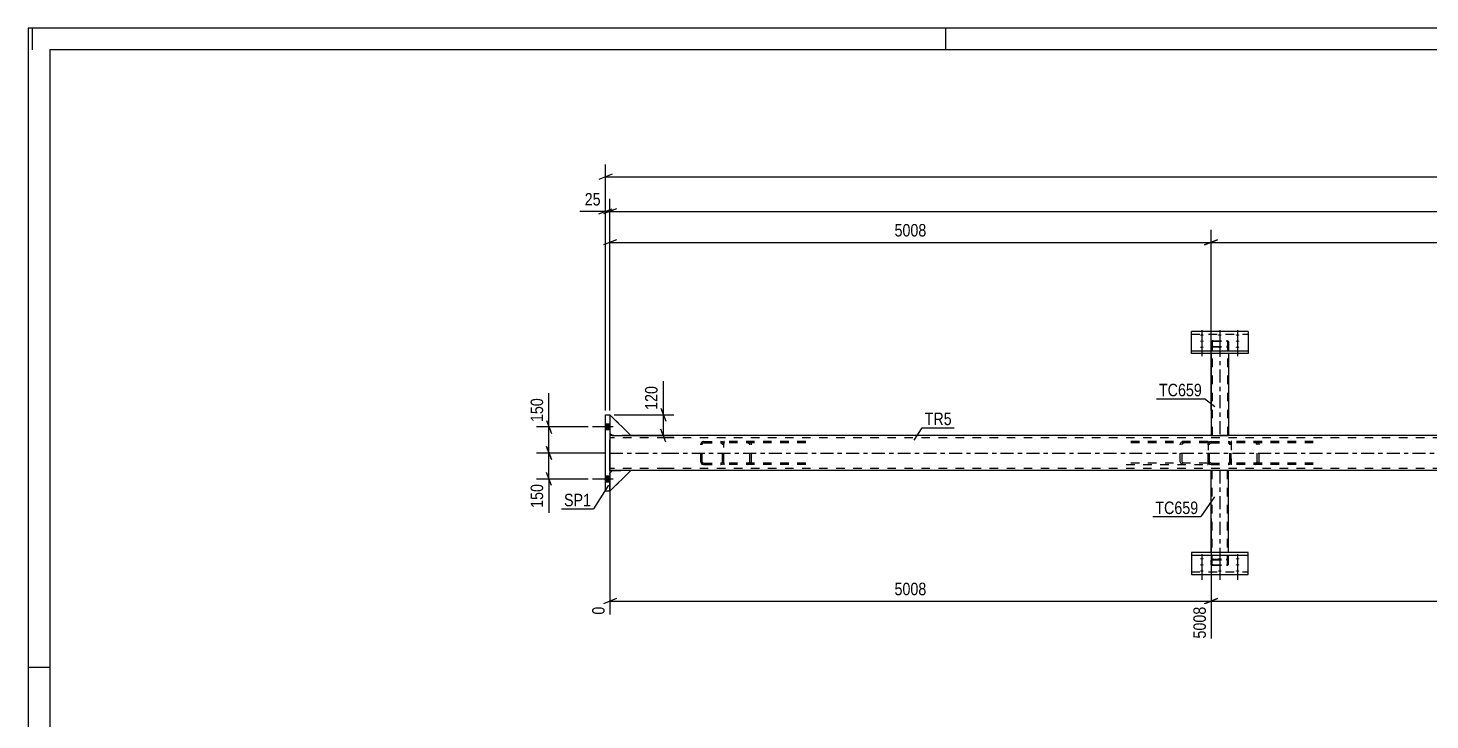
# Model space of a CAD drawing. Header units: millimetres. Extents: x -133 to 708, y -382 to 212.
# Drawn here: x -132.9 to 189.4, y 52.5 to 211.6 of the extents above; entities that cross this region are included whole.
import ezdxf

# ---------------------------------------------------------------- set-up
doc = ezdxf.new("R2010")
doc.units = ezdxf.units.MM
doc.linetypes.add('DXK_LINE_DOT2', pattern=[3.9198, 1.9599, -1.9599])
doc.linetypes.add('DXK_LINE_DOT3', pattern=[5.9187, 2.979, -0.9799, 0.9799, -0.9799])
doc.styles.add('Arial Narrow', font='ARIALN.TTF', dxfattribs={"height": 0.2})

# ---------------------------------------------------------------- blocks, each defined once
blk = doc.blocks.new('Unknown-389637962-11288')
at = {"color": 5, "linetype": 'Continuous'}
for p, q in [((708.08, 211.56), (-132.92, 211.56)), ((-132.92, 211.56), (-132.92, -382.44)), ((-131.92, 206.56), (-131.92, 211.56)), ((78.08, 206.56), (78.08, 211.56)), ((703.08, 206.56), (-127.92, 206.56)), ((-127.92, 206.56), (-127.92, -377.44)), ((-127.92, 64.56), (-132.92, 64.56))]:
    blk.add_line(p, q, dxfattribs=at)
blk = doc.blocks.new('Bolt-389637962-25165 - 25019')
at = {"linetype": 'Continuous'}
for points in [[(136.95, 140.83), (136.85, 140.83), (136.77, 140.84), (136.69, 140.86), (136.62, 140.88), (136.56, 140.9), (136.53, 140.93), (136.51, 140.96), (136.51, 140.99), (136.53, 141.03), (136.56, 141.05), (136.62, 141.08), (136.69, 141.1), (136.77, 141.12), (136.85, 141.13), (136.95, 141.13), (137.04, 141.13), (137.12, 141.12), (137.2, 141.1), (137.27, 141.08), (137.33, 141.05), (137.36, 141.03), (137.38, 140.99), (137.38, 140.96), (137.36, 140.93), (137.33, 140.9), (137.27, 140.88), (137.2, 140.86), (137.12, 140.84), (137.04, 140.83)], [(136.95, 139.43), (136.85, 139.43), (136.77, 139.44), (136.69, 139.45), (136.62, 139.48), (136.56, 139.5), (136.53, 139.53), (136.51, 139.56), (136.51, 139.59), (136.53, 139.62), (136.56, 139.65), (136.62, 139.68), (136.69, 139.7), (136.77, 139.71), (136.85, 139.72), (136.95, 139.73), (137.04, 139.72), (137.12, 139.71), (137.2, 139.7), (137.27, 139.68), (137.33, 139.65), (137.36, 139.62), (137.38, 139.59), (137.38, 139.56), (137.36, 139.53), (137.33, 139.5), (137.27, 139.48), (137.2, 139.45), (137.12, 139.44), (137.04, 139.43)], [(141.05, 140.83), (140.95, 140.83), (140.87, 140.84), (140.79, 140.86), (140.72, 140.88), (140.66, 140.9), (140.63, 140.93), (140.61, 140.96), (140.61, 140.99), (140.63, 141.03), (140.66, 141.05), (140.72, 141.08), (140.79, 141.1), (140.87, 141.12), (140.95, 141.13), (141.05, 141.13), (141.14, 141.13), (141.22, 141.12), (141.3, 141.1), (141.37, 141.08), (141.43, 141.05), (141.46, 141.03), (141.48, 140.99), (141.48, 140.96), (141.46, 140.93), (141.43, 140.9), (141.37, 140.88), (141.3, 140.86), (141.22, 140.84), (141.14, 140.83)], [(145.15, 140.83), (145.05, 140.83), (144.97, 140.84), (144.89, 140.86), (144.82, 140.88), (144.76, 140.9), (144.73, 140.93), (144.71, 140.96), (144.71, 140.99), (144.73, 141.03), (144.76, 141.05), (144.82, 141.08), (144.89, 141.1), (144.97, 141.12), (145.05, 141.13), (145.15, 141.13), (145.24, 141.13), (145.32, 141.12), (145.4, 141.1), (145.47, 141.08), (145.53, 141.05), (145.56, 141.03), (145.58, 140.99), (145.58, 140.96), (145.56, 140.93), (145.53, 140.9), (145.47, 140.88), (145.4, 140.86), (145.32, 140.84), (145.24, 140.83)], [(145.15, 139.43), (145.05, 139.43), (144.97, 139.44), (144.89, 139.45), (144.82, 139.48), (144.76, 139.5), (144.73, 139.53), (144.71, 139.56), (144.71, 139.59), (144.73, 139.62), (144.76, 139.65), (144.82, 139.68), (144.89, 139.7), (144.97, 139.71), (145.05, 139.72), (145.15, 139.73), (145.24, 139.72), (145.32, 139.71), (145.4, 139.7), (145.47, 139.68), (145.53, 139.65), (145.56, 139.62), (145.58, 139.59), (145.58, 139.56), (145.56, 139.53), (145.53, 139.5), (145.47, 139.48), (145.4, 139.45), (145.32, 139.44), (145.24, 139.43)], [(136.95, 138.02), (136.85, 138.03), (136.77, 138.04), (136.69, 138.05), (136.62, 138.07), (136.56, 138.1), (136.53, 138.13), (136.51, 138.16), (136.51, 138.19), (136.53, 138.22), (136.56, 138.25), (136.62, 138.27), (136.69, 138.3), (136.77, 138.31), (136.85, 138.32), (136.95, 138.32), (137.04, 138.32), (137.12, 138.31), (137.2, 138.3), (137.27, 138.27), (137.33, 138.25), (137.36, 138.22), (137.38, 138.19), (137.38, 138.16), (137.36, 138.13), (137.33, 138.1), (137.27, 138.07), (137.2, 138.05), (137.12, 138.04), (137.04, 138.03)], [(141.05, 138.02), (140.95, 138.03), (140.87, 138.04), (140.79, 138.05), (140.72, 138.07), (140.66, 138.1), (140.63, 138.13), (140.61, 138.16), (140.61, 138.19), (140.63, 138.22), (140.66, 138.25), (140.72, 138.27), (140.79, 138.3), (140.87, 138.31), (140.95, 138.32), (141.05, 138.32), (141.14, 138.32), (141.22, 138.31), (141.3, 138.3), (141.37, 138.27), (141.43, 138.25), (141.46, 138.22), (141.48, 138.19), (141.48, 138.16), (141.46, 138.13), (141.43, 138.1), (141.37, 138.07), (141.3, 138.05), (141.22, 138.04), (141.14, 138.03)], [(145.15, 138.02), (145.05, 138.03), (144.97, 138.04), (144.89, 138.05), (144.82, 138.07), (144.76, 138.1), (144.73, 138.13), (144.71, 138.16), (144.71, 138.19), (144.73, 138.22), (144.76, 138.25), (144.82, 138.27), (144.89, 138.3), (144.97, 138.31), (145.05, 138.32), (145.15, 138.32), (145.24, 138.32), (145.32, 138.31), (145.4, 138.3), (145.47, 138.27), (145.53, 138.25), (145.56, 138.22), (145.58, 138.19), (145.58, 138.16), (145.56, 138.13), (145.53, 138.1), (145.47, 138.07), (145.4, 138.05), (145.32, 138.04), (145.24, 138.03)]]:
    blk.add_hatch(color=1, dxfattribs=at).paths.add_polyline_path(points)
at = {"color": 1, "linetype": 'Continuous'}
for p, q in [((136.95, 142.07), (136.95, 138.95)), ((141.05, 142.07), (141.05, 138.95)), ((145.15, 142.07), (145.15, 138.95)), ((136.95, 140.67), (136.95, 137.55)), ((136.95, 139.26), (136.95, 136.14)), ((141.05, 139.26), (141.05, 136.14)), ((145.15, 140.67), (145.15, 137.55)), ((145.15, 139.26), (145.15, 136.14))]:
    blk.add_line(p, q, dxfattribs=at)
blk = doc.blocks.new('Part-389637962-25020 - 25019')
at = {"color": 7, "linetype": 'DXK_LINE_DOT2'}
for p, q in [((138.27, 116.5), (119.55, 116.5)), ((138.27, 116.18), (119.55, 116.18)), ((132.05, 116.1), (131.98, 115.86)), ((132.85, 116.5), (132.52, 116.45)), ((132.68, 116.15), (132.85, 116.18)), ((138.41, 116.48), (138.27, 116.5)), ((138.27, 116.18), (138.41, 116.16)), ((138.41, 116.48), (138.41, 111.24)), ((131.98, 111.86), (131.98, 115.86)), ((132.42, 115.86), (132.45, 115.98)), ((132.42, 111.86), (132.42, 115.86)), ((138.27, 111.54), (119.55, 111.54)), ((119.55, 111.22), (138.27, 111.22)), ((131.98, 111.86), (132.05, 111.61)), ((132.45, 111.74), (132.42, 111.86)), ((132.52, 111.27), (132.85, 111.22)), ((132.85, 111.54), (132.68, 111.56)), ((138.27, 111.54), (138.41, 111.56)), ((138.27, 111.22), (138.41, 111.24))]:
    blk.add_line(p, q, dxfattribs=at)
for centre, radius, start, end in [((132.72, 115.68), 0.792, 104.8339, 148.0221), ((132.79, 115.77), 0.396, 104.8339, 148.0221), ((132.72, 112.03), 0.792, 211.9779, 255.1661), ((132.79, 111.95), 0.396, 211.9779, 255.1661)]:
    blk.add_arc(centre, radius, start, end, dxfattribs=at)
blk = doc.blocks.new('Part-389637962-25085 - 25019')
at = {"color": 7, "linetype": 'DXK_LINE_DOT2'}
for p, q in [((0.84, 109.26), (1.44, 109.86)), ((5.64, 109.86), (0.84, 105.06)), ((1.44, 109.86), (5.64, 109.86)), ((0.84, 105.06), (0.84, 109.26))]:
    blk.add_line(p, q, dxfattribs=at)
blk = doc.blocks.new('Part-389637962-25021 - 25019')
at = {"color": 7, "linetype": 'DXK_LINE_DOT2'}
for p, q in [((27.16, 116.5), (27.02, 116.48)), ((27.02, 111.24), (27.02, 116.48)), ((27.16, 116.18), (27.02, 116.16)), ((45.87, 116.5), (27.16, 116.5)), ((45.87, 116.18), (27.16, 116.18)), ((32.91, 116.45), (32.58, 116.5)), ((32.58, 116.18), (32.74, 116.15)), ((33.44, 115.86), (33.38, 116.1)), ((32.98, 115.98), (33.01, 115.86)), ((33.01, 111.86), (33.01, 115.86)), ((33.44, 111.86), (33.44, 115.86)), ((27.02, 111.56), (27.16, 111.54)), ((27.16, 111.22), (27.02, 111.24)), ((45.87, 111.54), (27.16, 111.54)), ((45.87, 111.22), (27.16, 111.22)), ((32.74, 111.56), (32.58, 111.54)), ((32.58, 111.22), (32.91, 111.27)), ((33.01, 111.86), (32.98, 111.74)), ((33.38, 111.61), (33.44, 111.86))]:
    blk.add_line(p, q, dxfattribs=at)
for centre, radius, start, end in [((32.64, 115.77), 0.396, 31.9779, 75.1661), ((32.7, 115.68), 0.792, 31.9779, 75.1661), ((32.64, 111.95), 0.396, 284.8339, 328.0221), ((32.7, 112.03), 0.792, 284.8339, 328.0221)]:
    blk.add_arc(centre, radius, start, end, dxfattribs=at)
blk = doc.blocks.new('Part-389637962-25086 - 25019')
at = {"color": 2, "linetype": 'Continuous'}
for p, q in [((0.84, 109.26), (1.44, 109.86)), ((5.64, 109.86), (0.84, 105.06)), ((5.64, 109.86), (1.44, 109.86))]:
    blk.add_line(p, q, dxfattribs=at)
at = {"color": 7, "linetype": 'DXK_LINE_DOT2'}
blk.add_line((0.84, 105.06), (0.84, 109.26), dxfattribs=at)
blk = doc.blocks.new('Part-389637962-25022 - 25019')
at = {"color": 7, "linetype": 'DXK_LINE_DOT2'}
for p, q in [((143.82, 116.5), (143.69, 116.48)), ((143.69, 116.48), (143.69, 111.24)), ((143.82, 116.18), (143.69, 116.16)), ((162.54, 116.5), (143.82, 116.5)), ((162.54, 116.18), (143.82, 116.18)), ((149.57, 116.45), (149.24, 116.5)), ((149.24, 116.18), (149.41, 116.15)), ((150.11, 115.86), (150.04, 116.1)), ((149.64, 115.98), (149.68, 115.86)), ((149.68, 111.86), (149.68, 115.86)), ((150.11, 111.86), (150.11, 115.86)), ((143.69, 111.56), (143.82, 111.54)), ((143.82, 111.22), (143.69, 111.24)), ((162.54, 111.54), (143.82, 111.54)), ((162.54, 111.22), (143.82, 111.22)), ((149.41, 111.56), (149.24, 111.54)), ((149.24, 111.22), (149.57, 111.27)), ((149.68, 111.86), (149.64, 111.74)), ((150.04, 111.61), (150.11, 111.86))]:
    blk.add_line(p, q, dxfattribs=at)
for centre, radius, start, end in [((149.31, 115.77), 0.396, 31.9779, 75.1661), ((149.37, 115.68), 0.792, 31.9779, 75.1661), ((149.31, 111.95), 0.396, 284.8339, 328.0221), ((149.37, 112.03), 0.792, 284.8339, 328.0221)]:
    blk.add_arc(centre, radius, start, end, dxfattribs=at)
blk = doc.blocks.new('Part-389637962-25087 - 25019')
at = {"color": 7, "linetype": 'DXK_LINE_DOT2'}
for p, q in [((0.84, 109.26), (1.44, 109.86)), ((5.64, 109.86), (0.84, 105.06)), ((1.44, 109.86), (5.64, 109.86)), ((0.84, 105.06), (0.84, 109.26))]:
    blk.add_line(p, q, dxfattribs=at)
blk = doc.blocks.new('Bolt-389637962-25159 - 25019')
at = {"linetype": 'Continuous'}
for points in [[(-0.16, 120.52), (-0.16, 119.2), (0.84, 119.2), (0.84, 120.52)], [(-0.16, 120.52), (-0.16, 119.2), (0.84, 119.2), (0.84, 120.52)], [(-0.16, 108.52), (-0.16, 107.2), (0.84, 107.2), (0.84, 108.52)], [(-0.16, 108.52), (-0.16, 107.2), (0.84, 107.2), (0.84, 108.52)]]:
    blk.add_hatch(color=1, dxfattribs=at).paths.add_polyline_path(points)
at = {"color": 1, "linetype": 'Continuous'}
for p, q in [((1.6, 119.86), (-3.16, 119.86)), ((1.6, 119.86), (-3.16, 119.86)), ((0.84, 120.52), (-0.16, 120.52)), ((0.84, 120.52), (-0.16, 120.52)), ((0.84, 119.2), (-0.16, 119.2)), ((0.84, 119.2), (-0.16, 119.2)), ((1.6, 107.86), (-3.16, 107.86)), ((1.6, 107.86), (-3.16, 107.86)), ((0.84, 108.52), (-0.16, 108.52)), ((0.84, 108.52), (-0.16, 108.52)), ((0.84, 107.2), (-0.16, 107.2)), ((0.84, 107.2), (-0.16, 107.2))]:
    blk.add_line(p, q, dxfattribs=at)
blk = doc.blocks.new('Part-389637962-25028 - 25019')
at = {"color": 7, "linetype": 'DXK_LINE_DOT2'}
for p, q in [((21.79, 116.1), (21.74, 115.86)), ((22.38, 116.5), (22.13, 116.45)), ((22.26, 116.15), (22.38, 116.18)), ((22.38, 116.5), (26.38, 116.5)), ((22.38, 116.18), (26.38, 116.18)), ((26.62, 116.45), (26.38, 116.5)), ((26.38, 116.18), (26.5, 116.15)), ((27.02, 115.86), (26.97, 116.1)), ((21.74, 111.86), (21.74, 115.86)), ((22.06, 115.86), (22.08, 115.98)), ((22.06, 111.86), (22.06, 115.86)), ((26.68, 115.98), (26.7, 115.86)), ((26.7, 111.86), (26.7, 115.86)), ((27.02, 111.86), (27.02, 115.86)), ((21.74, 111.86), (21.79, 111.61)), ((22.08, 111.74), (22.06, 111.86)), ((22.13, 111.27), (22.38, 111.22)), ((22.38, 111.54), (22.26, 111.56)), ((22.38, 111.54), (26.38, 111.54)), ((22.38, 111.22), (26.38, 111.22)), ((26.5, 111.56), (26.38, 111.54)), ((26.38, 111.22), (26.62, 111.27)), ((26.7, 111.86), (26.68, 111.74)), ((26.97, 111.61), (27.02, 111.86))]:
    blk.add_line(p, q, dxfattribs=at)
for centre, radius, start, end in [((22.38, 115.86), 0.64, 112.5, 157.5), ((22.38, 115.86), 0.32, 112.5, 157.5), ((26.38, 115.86), 0.32, 22.5, 67.5), ((26.38, 115.86), 0.64, 22.5, 67.5), ((22.38, 111.86), 0.64, 202.5, 247.5), ((22.38, 111.86), 0.32, 202.5, 247.5), ((26.38, 111.86), 0.32, 292.5, 337.5), ((26.38, 111.86), 0.64, 292.5, 337.5)]:
    blk.add_arc(centre, radius, start, end, dxfattribs=at)
blk = doc.blocks.new('Part-389637962-25090 - 25019')
at = {"color": 7, "linetype": 'DXK_LINE_DOT2'}
for p, q in [((5.64, 117.86), (0.84, 122.66)), ((0.84, 122.66), (0.84, 118.46)), ((0.84, 118.46), (1.44, 117.86)), ((1.44, 117.86), (5.64, 117.86))]:
    blk.add_line(p, q, dxfattribs=at)
blk = doc.blocks.new('Part-389637962-25033 - 25019')
at = {"color": 7, "linetype": 'DXK_LINE_DOT2'}
for p, q in [((138.46, 116.1), (138.41, 115.86)), ((139.05, 116.5), (138.8, 116.45)), ((138.92, 116.15), (139.05, 116.18)), ((139.05, 116.5), (143.05, 116.5)), ((139.05, 116.18), (143.05, 116.18)), ((143.29, 116.45), (143.05, 116.5)), ((143.05, 116.18), (143.17, 116.15)), ((143.69, 115.86), (143.64, 116.1)), ((138.41, 111.86), (138.41, 115.86)), ((138.73, 115.86), (138.75, 115.98)), ((138.73, 111.86), (138.73, 115.86)), ((143.34, 115.98), (143.37, 115.86)), ((143.37, 111.86), (143.37, 115.86)), ((143.69, 111.86), (143.69, 115.86)), ((138.41, 111.86), (138.46, 111.61)), ((138.75, 111.74), (138.73, 111.86)), ((138.8, 111.27), (139.05, 111.22)), ((139.05, 111.54), (138.92, 111.56)), ((139.05, 111.54), (143.05, 111.54)), ((139.05, 111.22), (143.05, 111.22)), ((143.17, 111.56), (143.05, 111.54)), ((143.05, 111.22), (143.29, 111.27)), ((143.37, 111.86), (143.34, 111.74)), ((143.64, 111.61), (143.69, 111.86))]:
    blk.add_line(p, q, dxfattribs=at)
for centre, radius, start, end in [((139.05, 115.86), 0.64, 112.5, 157.5), ((139.05, 115.86), 0.32, 112.5, 157.5), ((143.05, 115.86), 0.32, 22.5, 67.5), ((143.05, 115.86), 0.64, 22.5, 67.5), ((139.05, 111.86), 0.64, 202.5, 247.5), ((139.05, 111.86), 0.32, 202.5, 247.5), ((143.05, 111.86), 0.32, 292.5, 337.5), ((143.05, 111.86), 0.64, 292.5, 337.5)]:
    blk.add_arc(centre, radius, start, end, dxfattribs=at)
blk = doc.blocks.new('Bolt-389637962-25167 - 25019')
at = {"linetype": 'Continuous'}
for points in [[(136.95, 89.69), (137.04, 89.69), (137.12, 89.68), (137.2, 89.66), (137.27, 89.64), (137.33, 89.62), (137.36, 89.59), (137.38, 89.56), (137.38, 89.53), (137.36, 89.5), (137.33, 89.47), (137.27, 89.44), (137.2, 89.42), (137.12, 89.4), (137.04, 89.39), (136.95, 89.39), (136.85, 89.39), (136.77, 89.4), (136.69, 89.42), (136.62, 89.44), (136.56, 89.47), (136.53, 89.5), (136.51, 89.53), (136.51, 89.56), (136.53, 89.59), (136.56, 89.62), (136.62, 89.64), (136.69, 89.66), (136.77, 89.68), (136.85, 89.69)], [(136.95, 88.29), (137.04, 88.29), (137.12, 88.28), (137.2, 88.26), (137.27, 88.24), (137.33, 88.21), (137.36, 88.19), (137.38, 88.16), (137.38, 88.12), (137.36, 88.09), (137.33, 88.06), (137.27, 88.04), (137.2, 88.02), (137.12, 88), (137.04, 87.99), (136.95, 87.99), (136.85, 87.99), (136.77, 88), (136.69, 88.02), (136.62, 88.04), (136.56, 88.06), (136.53, 88.09), (136.51, 88.12), (136.51, 88.16), (136.53, 88.19), (136.56, 88.21), (136.62, 88.24), (136.69, 88.26), (136.77, 88.28), (136.85, 88.29)], [(141.05, 89.69), (141.14, 89.69), (141.22, 89.68), (141.3, 89.66), (141.37, 89.64), (141.43, 89.62), (141.46, 89.59), (141.48, 89.56), (141.48, 89.53), (141.46, 89.5), (141.43, 89.47), (141.37, 89.44), (141.3, 89.42), (141.22, 89.4), (141.14, 89.39), (141.05, 89.39), (140.95, 89.39), (140.87, 89.4), (140.79, 89.42), (140.72, 89.44), (140.66, 89.47), (140.63, 89.5), (140.61, 89.53), (140.61, 89.56), (140.63, 89.59), (140.66, 89.62), (140.72, 89.64), (140.79, 89.66), (140.87, 89.68), (140.95, 89.69)], [(145.15, 89.69), (145.24, 89.69), (145.32, 89.68), (145.4, 89.66), (145.47, 89.64), (145.53, 89.62), (145.56, 89.59), (145.58, 89.56), (145.58, 89.53), (145.56, 89.5), (145.53, 89.47), (145.47, 89.44), (145.4, 89.42), (145.32, 89.4), (145.24, 89.39), (145.15, 89.39), (145.05, 89.39), (144.97, 89.4), (144.89, 89.42), (144.82, 89.44), (144.76, 89.47), (144.73, 89.5), (144.71, 89.53), (144.71, 89.56), (144.73, 89.59), (144.76, 89.62), (144.82, 89.64), (144.89, 89.66), (144.97, 89.68), (145.05, 89.69)], [(145.15, 88.29), (145.24, 88.29), (145.32, 88.28), (145.4, 88.26), (145.47, 88.24), (145.53, 88.21), (145.56, 88.19), (145.58, 88.16), (145.58, 88.12), (145.56, 88.09), (145.53, 88.06), (145.47, 88.04), (145.4, 88.02), (145.32, 88), (145.24, 87.99), (145.15, 87.99), (145.05, 87.99), (144.97, 88), (144.89, 88.02), (144.82, 88.04), (144.76, 88.06), (144.73, 88.09), (144.71, 88.12), (144.71, 88.16), (144.73, 88.19), (144.76, 88.21), (144.82, 88.24), (144.89, 88.26), (144.97, 88.28), (145.05, 88.29)], [(136.95, 86.89), (137.04, 86.88), (137.12, 86.87), (137.2, 86.86), (137.27, 86.84), (137.33, 86.81), (137.36, 86.78), (137.38, 86.75), (137.38, 86.72), (137.36, 86.69), (137.33, 86.66), (137.27, 86.64), (137.2, 86.62), (137.12, 86.6), (137.04, 86.59), (136.95, 86.59), (136.85, 86.59), (136.77, 86.6), (136.69, 86.62), (136.62, 86.64), (136.56, 86.66), (136.53, 86.69), (136.51, 86.72), (136.51, 86.75), (136.53, 86.78), (136.56, 86.81), (136.62, 86.84), (136.69, 86.86), (136.77, 86.87), (136.85, 86.88)], [(141.05, 86.89), (141.14, 86.88), (141.22, 86.87), (141.3, 86.86), (141.37, 86.84), (141.43, 86.81), (141.46, 86.78), (141.48, 86.75), (141.48, 86.72), (141.46, 86.69), (141.43, 86.66), (141.37, 86.64), (141.3, 86.62), (141.22, 86.6), (141.14, 86.59), (141.05, 86.59), (140.95, 86.59), (140.87, 86.6), (140.79, 86.62), (140.72, 86.64), (140.66, 86.66), (140.63, 86.69), (140.61, 86.72), (140.61, 86.75), (140.63, 86.78), (140.66, 86.81), (140.72, 86.84), (140.79, 86.86), (140.87, 86.87), (140.95, 86.88)], [(145.15, 86.89), (145.24, 86.88), (145.32, 86.87), (145.4, 86.86), (145.47, 86.84), (145.53, 86.81), (145.56, 86.78), (145.58, 86.75), (145.58, 86.72), (145.56, 86.69), (145.53, 86.66), (145.47, 86.64), (145.4, 86.62), (145.32, 86.6), (145.24, 86.59), (145.15, 86.59), (145.05, 86.59), (144.97, 86.6), (144.89, 86.62), (144.82, 86.64), (144.76, 86.66), (144.73, 86.69), (144.71, 86.72), (144.71, 86.75), (144.73, 86.78), (144.76, 86.81), (144.82, 86.84), (144.89, 86.86), (144.97, 86.87), (145.05, 86.88)]]:
    blk.add_hatch(color=1, dxfattribs=at).paths.add_polyline_path(points)
at = {"color": 1, "linetype": 'Continuous'}
for p, q in [((136.95, 90.63), (136.95, 87.51)), ((141.05, 90.63), (141.05, 87.51)), ((145.15, 90.63), (145.15, 87.51)), ((136.95, 89.23), (136.95, 86.11)), ((136.95, 87.83), (136.95, 84.71)), ((141.05, 87.83), (141.05, 84.71)), ((145.15, 89.23), (145.15, 86.11)), ((145.15, 87.83), (145.15, 84.71))]:
    blk.add_line(p, q, dxfattribs=at)
blk = doc.blocks.new('Part-389637962-25035 - 25019')
at = {"color": 2, "linetype": 'Continuous'}
for p, q in [((142.57, 109.86), (139.05, 109.86)), ((139.05, 90.96), (139.05, 109.86)), ((143.05, 109.86), (142.57, 109.86)), ((143.05, 90.96), (143.05, 109.86))]:
    blk.add_line(p, q, dxfattribs=at)
at = {"color": 7, "linetype": 'DXK_LINE_DOT2'}
for p, q in [((139.29, 88.22), (139.29, 109.86)), ((142.66, 109.86), (142.74, 109.86)), ((142.74, 109.86), (142.75, 109.86)), ((142.75, 109.86), (142.79, 109.86)), ((142.79, 109.86), (142.81, 109.86)), ((142.81, 88.22), (142.81, 109.86)), ((139.05, 90.96), (139.05, 88.22)), ((143.05, 88.22), (143.05, 90.96)), ((139.08, 89.32), (139.05, 89.26)), ((139.05, 88.22), (139.05, 89.26)), ((139.05, 88.22), (139.08, 88.16)), ((139.19, 89.38), (139.08, 89.32)), ((139.08, 88.16), (139.19, 88.11)), ((139.34, 89.41), (139.19, 89.38)), ((139.19, 88.11), (139.34, 88.07)), ((139.29, 89.26), (139.3, 89.29)), ((139.3, 88.19), (139.29, 88.22)), ((139.3, 89.29), (139.36, 89.32)), ((139.36, 88.16), (139.3, 88.19)), ((139.53, 89.43), (139.34, 89.41)), ((139.34, 88.07), (139.53, 88.06)), ((139.36, 89.32), (139.43, 89.34)), ((139.43, 88.15), (139.36, 88.16)), ((139.43, 89.34), (139.53, 89.34)), ((139.53, 88.14), (139.43, 88.15)), ((139.53, 89.43), (142.57, 89.43)), ((139.53, 89.34), (142.57, 89.34)), ((139.53, 88.14), (142.57, 88.14)), ((139.53, 88.06), (142.57, 88.06)), ((142.75, 89.41), (142.57, 89.43)), ((142.57, 89.34), (142.66, 89.34)), ((142.66, 88.15), (142.57, 88.14)), ((142.57, 88.06), (142.75, 88.07)), ((142.66, 89.34), (142.74, 89.32)), ((142.74, 88.16), (142.66, 88.15)), ((142.74, 89.32), (142.79, 89.29)), ((142.79, 88.19), (142.74, 88.16)), ((142.91, 89.38), (142.75, 89.41)), ((142.75, 88.07), (142.91, 88.11)), ((142.79, 89.29), (142.81, 89.26)), ((142.81, 88.22), (142.79, 88.19)), ((143.01, 89.32), (142.91, 89.38)), ((142.91, 88.11), (143.01, 88.16)), ((143.05, 89.26), (143.01, 89.32)), ((143.01, 88.16), (143.05, 88.22))]:
    blk.add_line(p, q, dxfattribs=at)
at = {"color": 7, "linetype": 'DXK_LINE_DOT3'}
blk.add_line((141.05, 109.86), (141.05, 88.74), dxfattribs=at)
blk = doc.blocks.new('Part-389637962-25045 - 25019')
at = {"color": 2, "linetype": 'Continuous'}
for p, q in [((-0.16, 105.06), (-0.16, 122.66)), ((-0.16, 122.66), (0.84, 122.66)), ((0.84, 122.66), (0.84, 105.06)), ((0.84, 105.06), (-0.16, 105.06))]:
    blk.add_line(p, q, dxfattribs=at)
blk = doc.blocks.new('Part-389637962-25073 - 25019')
at = {"color": 7, "linetype": 'DXK_LINE_DOT2'}
for p, q in [((139.08, 139.56), (139.05, 139.49)), ((139.05, 139.49), (139.05, 136.75)), ((139.19, 139.61), (139.08, 139.56)), ((139.34, 139.65), (139.19, 139.61)), ((139.29, 139.49), (139.3, 139.53)), ((139.29, 139.49), (139.29, 117.86)), ((139.3, 139.53), (139.36, 139.55)), ((139.53, 139.66), (139.34, 139.65)), ((139.36, 139.55), (139.43, 139.57)), ((139.43, 139.57), (139.53, 139.58)), ((139.53, 139.66), (142.57, 139.66)), ((139.53, 139.58), (142.57, 139.58)), ((142.75, 139.65), (142.57, 139.66)), ((142.57, 139.58), (142.66, 139.57)), ((142.66, 139.57), (142.74, 139.55)), ((142.74, 139.55), (142.79, 139.53)), ((142.91, 139.61), (142.75, 139.65)), ((142.79, 139.53), (142.81, 139.49)), ((142.81, 139.49), (142.81, 117.86)), ((143.01, 139.56), (142.91, 139.61)), ((143.05, 139.49), (143.01, 139.56)), ((143.05, 139.49), (143.05, 136.75)), ((139.05, 138.46), (139.08, 138.39)), ((139.08, 138.39), (139.19, 138.34)), ((139.19, 138.34), (139.34, 138.3)), ((139.3, 138.42), (139.29, 138.46)), ((139.36, 138.4), (139.3, 138.42)), ((139.34, 138.3), (139.53, 138.29)), ((139.43, 138.38), (139.36, 138.4)), ((139.53, 138.37), (139.43, 138.38)), ((139.53, 138.37), (142.57, 138.37)), ((139.53, 138.29), (142.57, 138.29)), ((142.66, 138.38), (142.57, 138.37)), ((142.57, 138.29), (142.75, 138.3)), ((142.74, 138.4), (142.66, 138.38)), ((142.79, 138.42), (142.74, 138.4)), ((142.75, 138.3), (142.91, 138.34)), ((142.81, 138.46), (142.79, 138.42)), ((142.91, 138.34), (143.01, 138.39)), ((143.01, 138.39), (143.05, 138.46)), ((142.79, 117.86), (142.81, 117.86))]:
    blk.add_line(p, q, dxfattribs=at)
at = {"color": 7, "linetype": 'DXK_LINE_DOT3'}
blk.add_line((141.05, 138.97), (141.05, 117.86), dxfattribs=at)
at = {"color": 2, "linetype": 'Continuous'}
for p, q in [((139.05, 136.75), (139.05, 117.86)), ((143.05, 136.75), (143.05, 117.86)), ((139.05, 117.86), (143.01, 117.86)), ((143.05, 117.86), (143.01, 117.86))]:
    blk.add_line(p, q, dxfattribs=at)
blk = doc.blocks.new('Part-389637962-25075 - 25019')
at = {"color": 2, "linetype": 'Continuous'}
for p, q in [((134.55, 136.75), (134.55, 141.8)), ((147.55, 141.8), (134.55, 141.8)), ((147.55, 141.8), (147.55, 136.75)), ((134.55, 137.35), (147.55, 137.35)), ((147.55, 136.75), (134.55, 136.75))]:
    blk.add_line(p, q, dxfattribs=at)
at = {"color": 7, "linetype": 'DXK_LINE_DOT2'}
blk.add_line((134.55, 141.2), (147.55, 141.2), dxfattribs=at)
blk = doc.blocks.new('Part-389637962-25077 - 25019')
at = {"color": 2, "linetype": 'Continuous'}
for p, q in [((147.55, 90.96), (134.55, 90.96)), ((134.55, 90.96), (134.55, 85.92)), ((134.55, 90.36), (147.55, 90.36)), ((147.55, 85.92), (147.55, 90.96)), ((134.55, 85.92), (147.55, 85.92))]:
    blk.add_line(p, q, dxfattribs=at)
at = {"color": 7, "linetype": 'DXK_LINE_DOT2'}
blk.add_line((134.55, 86.52), (147.55, 86.52), dxfattribs=at)
blk = doc.blocks.new('Part-389637962-25088 - 25019')
at = {"color": 7, "linetype": 'DXK_LINE_DOT2'}
for p, q in [((5.64, 117.86), (0.84, 122.66)), ((0.84, 122.66), (0.84, 118.46)), ((0.84, 118.46), (1.44, 117.86)), ((1.44, 117.86), (5.64, 117.86))]:
    blk.add_line(p, q, dxfattribs=at)
blk = doc.blocks.new('Part-389637962-25089 - 25019')
at = {"color": 2, "linetype": 'Continuous'}
for p, q in [((5.64, 117.86), (0.84, 122.66)), ((0.84, 118.46), (1.44, 117.86)), ((1.44, 117.86), (5.64, 117.86))]:
    blk.add_line(p, q, dxfattribs=at)
at = {"color": 7, "linetype": 'DXK_LINE_DOT2'}
blk.add_line((0.84, 122.66), (0.84, 118.46), dxfattribs=at)
blk = doc.blocks.new('Part-389637962-25091 - 25019')
at = {"color": 2, "linetype": 'Continuous'}
for p, q in [((1.44, 117.86), (0.84, 117.86)), ((0.84, 110.82), (0.84, 116.9)), ((13.64, 117.86), (5.64, 117.86)), ((139.05, 117.86), (13.74, 117.86)), ((372.38, 117.86), (143.05, 117.86)), ((1.44, 109.86), (0.84, 109.86)), ((13.64, 109.86), (5.64, 109.86)), ((139.05, 109.86), (13.74, 109.86)), ((372.38, 109.86), (143.05, 109.86))]:
    blk.add_line(p, q, dxfattribs=at)
at = {"color": 7, "linetype": 'DXK_LINE_DOT2'}
for p, q in [((0.84, 117.86), (0.84, 116.9)), ((0.84, 117.86), (0.84, 117.58)), ((13.64, 117.38), (0.84, 117.38)), ((5.64, 117.86), (1.44, 117.86)), ((501.69, 117.38), (13.74, 117.38)), ((143.05, 117.86), (139.05, 117.86)), ((0.84, 109.86), (0.84, 110.82)), ((13.64, 110.34), (0.84, 110.34)), ((5.64, 109.86), (1.44, 109.86)), ((501.69, 110.34), (13.74, 110.34)), ((143.05, 109.86), (139.05, 109.86))]:
    blk.add_line(p, q, dxfattribs=at)
at = {"color": 7, "linetype": 'DXK_LINE_DOT3'}
for p, q in [((0.84, 113.86), (13.64, 113.86)), ((13.74, 113.86), (501.69, 113.86))]:
    blk.add_line(p, q, dxfattribs=at)
blk = doc.blocks.new('StraightDimension-389637962-48751 - 25019')
at = {"color": 7, "linetype": 'Continuous'}
for p, q in [((-0.16, 113.86), (-16.01, 113.86)), ((-13.76, 115.36), (-12.56, 112.36)), ((-13.16, 107.86), (-13.16, 113.86)), ((-4.16, 107.86), (-16.01, 107.86)), ((-12.56, 106.36), (-13.76, 109.36))]:
    blk.add_line(p, q, dxfattribs=at)
at = {"color": 0}
blk.add_wipeout([(-13.91, 107.33), (-18.11, 107.33), (-18.11, 100.65), (-13.91, 100.65)], dxfattribs=at)
at = {"color": 7, "linetype": 'Continuous'}
blk.add_line((-13.16, 107.86), (-13.16, 100.12), dxfattribs=at)
blk.add_line((-13.16, 107.86), (-13.16, 100.12), dxfattribs=at)
at = {"color": 3, "style": 'Arial Narrow'}
blk.add_text('150', height=2.863, rotation=90.0002, dxfattribs=at).set_placement((-14.51, 101.25))
blk = doc.blocks.new('StraightDimension-389637962-48750 - 25019')
at = {"color": 7, "linetype": 'Continuous'}
for p, q in [((-4.16, 119.86), (-16.01, 119.86)), ((-13.76, 121.36), (-12.56, 118.36)), ((-13.16, 113.86), (-13.16, 119.86)), ((-0.16, 113.86), (-16.01, 113.86)), ((-12.56, 112.36), (-13.76, 115.36))]:
    blk.add_line(p, q, dxfattribs=at)
at = {"color": 0}
blk.add_wipeout([(-13.91, 127.07), (-18.11, 127.07), (-18.11, 120.38), (-13.91, 120.38)], dxfattribs=at)
at = {"color": 7, "linetype": 'Continuous'}
blk.add_line((-13.16, 119.86), (-13.16, 127.59), dxfattribs=at)
blk.add_line((-13.16, 119.86), (-13.16, 127.59), dxfattribs=at)
at = {"color": 3, "style": 'Arial Narrow'}
blk.add_text('150', height=2.863, rotation=90.0002, dxfattribs=at).set_placement((-14.51, 120.98))
blk = doc.blocks.new('StraightDimension-389637962-34383 - 25019')
at = {"color": 7, "linetype": 'Continuous'}
for p, q in [((-0.16, 123.66), (-0.16, 172.27)), ((0.84, 123.66), (0.84, 172.27)), ((-1.66, 168.82), (1.34, 170.02)), ((2.34, 170.02), (-0.66, 168.82)), ((-0.16, 169.42), (0.84, 169.42))]:
    blk.add_line(p, q, dxfattribs=at)
at = {"color": 0}
blk.add_wipeout([(-0.69, 170.17), (-0.69, 174.37), (-5.54, 174.37), (-5.54, 170.17)], dxfattribs=at)
at = {"color": 7, "linetype": 'Continuous'}
blk.add_line((-0.16, 169.42), (-6.07, 169.42), dxfattribs=at)
blk.add_line((-0.16, 169.42), (-6.07, 169.42), dxfattribs=at)
at = {"color": 3, "style": 'Arial Narrow'}
blk.add_text('25', height=2.863, dxfattribs=at).set_placement((-4.94, 170.77))
blk = doc.blocks.new('StraightDimension-389637962-37964 - 25019')
at = {"color": 7, "linetype": 'Continuous'}
for p, q in [((139.05, 123.66), (139.05, 165.14)), ((372.38, 120.76), (372.38, 165.14)), ((140.55, 162.89), (137.55, 161.69)), ((139.05, 162.29), (372.38, 162.29)), ((370.88, 161.69), (373.88, 162.89))]:
    blk.add_line(p, q, dxfattribs=at)
at = {"color": 0}
blk.add_wipeout([(259.97, 163.04), (259.97, 167.24), (251.46, 167.24), (251.46, 163.04)], dxfattribs=at)
at = {"color": 3, "style": 'Arial Narrow'}
blk.add_text('5833', height=2.863, dxfattribs=at).set_placement((252.06, 163.64))
blk = doc.blocks.new('StraightDimension-389637962-34305 - 25019')
at = {"color": 7, "linetype": 'Continuous'}
for p, q in [((1.34, 177.96), (-1.66, 176.76)), ((-0.16, 123.66), (-0.16, 180.21)), ((-0.16, 177.36), (515.59, 177.36))]:
    blk.add_line(p, q, dxfattribs=at)
blk = doc.blocks.new('StraightDimension-389637962-34382 - 25019')
at = {"color": 7, "linetype": 'Continuous'}
for p, q in [((0.84, 123.66), (0.84, 172.27)), ((2.34, 170.02), (-0.66, 168.82)), ((0.84, 169.42), (514.59, 169.42))]:
    blk.add_line(p, q, dxfattribs=at)
blk = doc.blocks.new('StraightDimension-389637962-37784 - 25019')
at = {"color": 7, "linetype": 'Continuous'}
for p, q in [((372.38, 100.76), (372.38, 69.39)), ((139.05, 98.79), (139.05, 71.22)), ((140.55, 80.43), (137.55, 79.23)), ((139.05, 79.83), (372.38, 79.83)), ((370.88, 79.23), (373.88, 80.43))]:
    blk.add_line(p, q, dxfattribs=at)
at = {"color": 0}
blk.add_wipeout([(259.97, 80.58), (259.97, 84.78), (251.46, 84.78), (251.46, 80.58)], dxfattribs=at)
at = {"color": 0, "linetype": 'Continuous'}
blk.add_wipeout([(371.78, 79.13), (367.58, 79.13), (367.58, 68.79), (371.78, 68.79)], dxfattribs=at)
at = {"color": 3, "style": 'Arial Narrow'}
blk.add_text('5833', height=2.863, dxfattribs=at).set_placement((252.06, 81.18))
at = {"color": 3, "linetype": 'Continuous', "style": 'Arial Narrow'}
blk.add_text('10842', height=2.863, rotation=90.0002, dxfattribs=at).set_placement((371.18, 69.39))
blk = doc.blocks.new('StraightDimension-389637962-37785 - 25019')
at = {"color": 7, "linetype": 'Continuous'}
for p, q in [((0.84, 108.86), (0.84, 76.71)), ((139.05, 98.79), (139.05, 71.22)), ((2.34, 80.43), (-0.66, 79.23)), ((0.84, 79.83), (139.05, 79.83)), ((137.55, 79.23), (140.55, 80.43))]:
    blk.add_line(p, q, dxfattribs=at)
at = {"color": 0}
blk.add_wipeout([(74.2, 80.58), (74.2, 84.78), (65.69, 84.78), (65.69, 80.58)], dxfattribs=at)
at = {"color": 0, "linetype": 'Continuous'}
for points in [[(0.24, 79.13), (-3.96, 79.13), (-3.96, 76.11), (0.24, 76.11)], [(138.45, 79.13), (134.25, 79.13), (134.25, 70.62), (138.45, 70.62)]]:
    blk.add_wipeout(points, dxfattribs=at)
at = {"color": 3, "style": 'Arial Narrow'}
blk.add_text('5008', height=2.863, dxfattribs=at).set_placement((66.29, 81.18))
at = {"color": 3, "linetype": 'Continuous', "style": 'Arial Narrow'}
for s, height, p in [('0', 2.86, (-0.36, 76.71)), ('5008', 2.863, (137.85, 71.22))]:
    blk.add_text(s, height=height, rotation=90.0002, dxfattribs=at).set_placement(p)
blk = doc.blocks.new('StraightDimension-389637962-37965 - 25019')
at = {"color": 7, "linetype": 'Continuous'}
for p, q in [((0.84, 123.66), (0.84, 165.14)), ((139.05, 123.66), (139.05, 165.14)), ((2.34, 162.89), (-0.66, 161.69)), ((0.84, 162.29), (139.05, 162.29)), ((137.55, 161.69), (140.55, 162.89))]:
    blk.add_line(p, q, dxfattribs=at)
at = {"color": 0}
blk.add_wipeout([(74.2, 163.04), (74.2, 167.24), (65.69, 167.24), (65.69, 163.04)], dxfattribs=at)
at = {"color": 3, "style": 'Arial Narrow'}
blk.add_text('5008', height=2.863, dxfattribs=at).set_placement((66.29, 163.64))
blk = doc.blocks.new('StraightDimension-389637962-44801 - 25019')
at = {"color": 7, "linetype": 'Continuous'}
for p, q in [((1.84, 122.66), (15.54, 122.66)), ((12.54, 124.16), (13.74, 121.16)), ((13.14, 117.86), (13.14, 122.66)), ((13.74, 116.36), (12.54, 119.36)), ((1.84, 117.86), (15.54, 117.86))]:
    blk.add_line(p, q, dxfattribs=at)
at = {"color": 0}
blk.add_wipeout([(12.39, 129.87), (8.19, 129.87), (8.19, 123.18), (12.39, 123.18)], dxfattribs=at)
at = {"color": 7, "linetype": 'Continuous'}
blk.add_line((13.14, 122.66), (13.14, 130.39), dxfattribs=at)
blk.add_line((13.14, 122.66), (13.14, 130.39), dxfattribs=at)
at = {"color": 3, "style": 'Arial Narrow'}
blk.add_text('120', height=2.863, rotation=90.0002, dxfattribs=at).set_placement((11.79, 123.78))
blk = doc.blocks.new('Mark-389637962-34484 - 25019')
at = {"color": 0}
blk.add_wipeout([(79.43, 120.29), (79.43, 123.29), (73.22, 123.29), (73.22, 120.29)], dxfattribs=at)
blk.add_wipeout([(79.43, 120.29), (79.43, 123.29), (73.22, 123.29), (73.22, 120.29)], dxfattribs=at)
at = {"color": 30, "linetype": 'Continuous'}
for p, q in [((70.79, 116.79), (72.62, 119.69)), ((72.62, 119.69), (80.03, 119.69))]:
    blk.add_line(p, q, dxfattribs=at)
at = {"color": 3, "style": 'Arial Narrow'}
blk.add_text('TR5', height=2.863, dxfattribs=at).set_placement((73.22, 120.29))
blk = doc.blocks.new('Mark-389637962-34466 - 25019')
at = {"color": 0}
blk.add_wipeout([(136.12, 99.84), (136.12, 102.84), (126.25, 102.84), (126.25, 99.84)], dxfattribs=at)
blk.add_wipeout([(136.12, 99.84), (136.12, 102.84), (126.25, 102.84), (126.25, 99.84)], dxfattribs=at)
at = {"color": 30, "linetype": 'Continuous'}
for p in [(139.88, 103.76), (125.65, 99.24)]:
    blk.add_line(p, (136.72, 99.24), dxfattribs=at)
at = {"color": 3, "style": 'Arial Narrow'}
blk.add_text('TC659', height=2.863, dxfattribs=at).set_placement((126.25, 99.84))
blk = doc.blocks.new('Mark-389637962-34475 - 25019')
at = {"color": 0}
blk.add_wipeout([(-3.49, 101.63), (-3.49, 104.63), (-9.7, 104.63), (-9.7, 101.63)], dxfattribs=at)
blk.add_wipeout([(-3.49, 101.63), (-3.49, 104.63), (-9.7, 104.63), (-9.7, 101.63)], dxfattribs=at)
at = {"color": 30, "linetype": 'Continuous'}
for p in [(0.52, 106.46), (-10.3, 101.03)]:
    blk.add_line(p, (-2.89, 101.03), dxfattribs=at)
at = {"color": 3, "style": 'Arial Narrow'}
blk.add_text('SP1', height=2.863, dxfattribs=at).set_placement((-9.7, 101.63))
blk = doc.blocks.new('Mark-389637962-34481 - 25019')
at = {"color": 0}
blk.add_wipeout([(136.94, 126.91), (136.94, 129.91), (127.08, 129.91), (127.08, 126.91)], dxfattribs=at)
blk.add_wipeout([(136.94, 126.91), (136.94, 129.91), (127.08, 129.91), (127.08, 126.91)], dxfattribs=at)
at = {"color": 30, "linetype": 'Continuous'}
for p in [(126.48, 126.31), (139.91, 124.5)]:
    blk.add_line(p, (137.54, 126.31), dxfattribs=at)
at = {"color": 3, "style": 'Arial Narrow'}
blk.add_text('TC659', height=2.863, dxfattribs=at).set_placement((127.08, 126.91))

msp = doc.modelspace()

# ---------------------------------------------------------------- block references
for name in ['Unknown-389637962-11288', 'Bolt-389637962-25165 - 25019', 'Part-389637962-25075 - 25019', 'Part-389637962-25073 - 25019', 'Part-389637962-25045 - 25019', 'Part-389637962-25090 - 25019', 'Part-389637962-25088 - 25019', 'Part-389637962-25089 - 25019', 'Bolt-389637962-25159 - 25019', 'Part-389637962-25091 - 25019', 'Part-389637962-25028 - 25019', 'Part-389637962-25021 - 25019', 'Part-389637962-25020 - 25019', 'Part-389637962-25033 - 25019', 'Part-389637962-25022 - 25019', 'Part-389637962-25085 - 25019', 'Part-389637962-25086 - 25019', 'Part-389637962-25087 - 25019', 'Part-389637962-25035 - 25019', 'Part-389637962-25077 - 25019', 'Bolt-389637962-25167 - 25019']:
    msp.add_blockref(name, (0, 0))

# ---------------------------------------------------------------- next in the draw order: block references
for name in ['StraightDimension-389637962-37964 - 25019', 'StraightDimension-389637962-48751 - 25019', 'StraightDimension-389637962-37784 - 25019']:
    msp.add_blockref(name, (0, 0))

# ---------------------------------------------------------------- next in the draw order: block references
for name in ['StraightDimension-389637962-48750 - 25019', 'StraightDimension-389637962-37785 - 25019']:
    msp.add_blockref(name, (0, 0))

# ---------------------------------------------------------------- next in the draw order: block references
for name in ['StraightDimension-389637962-34383 - 25019', 'Mark-389637962-34475 - 25019', 'Mark-389637962-34466 - 25019']:
    msp.add_blockref(name, (0, 0))

# ---------------------------------------------------------------- next in the draw order: block references
msp.add_blockref('StraightDimension-389637962-34305 - 25019', (0, 0))

# ---------------------------------------------------------------- next in the draw order: block references
msp.add_blockref('StraightDimension-389637962-34382 - 25019', (0, 0))

# ---------------------------------------------------------------- next in the draw order: block references
msp.add_blockref('StraightDimension-389637962-37965 - 25019', (0, 0))

# ---------------------------------------------------------------- next in the draw order: block references
for name in ['StraightDimension-389637962-44801 - 25019', 'Mark-389637962-34481 - 25019', 'Mark-389637962-34484 - 25019']:
    msp.add_blockref(name, (0, 0))

doc.saveas('drawing.dxf')
